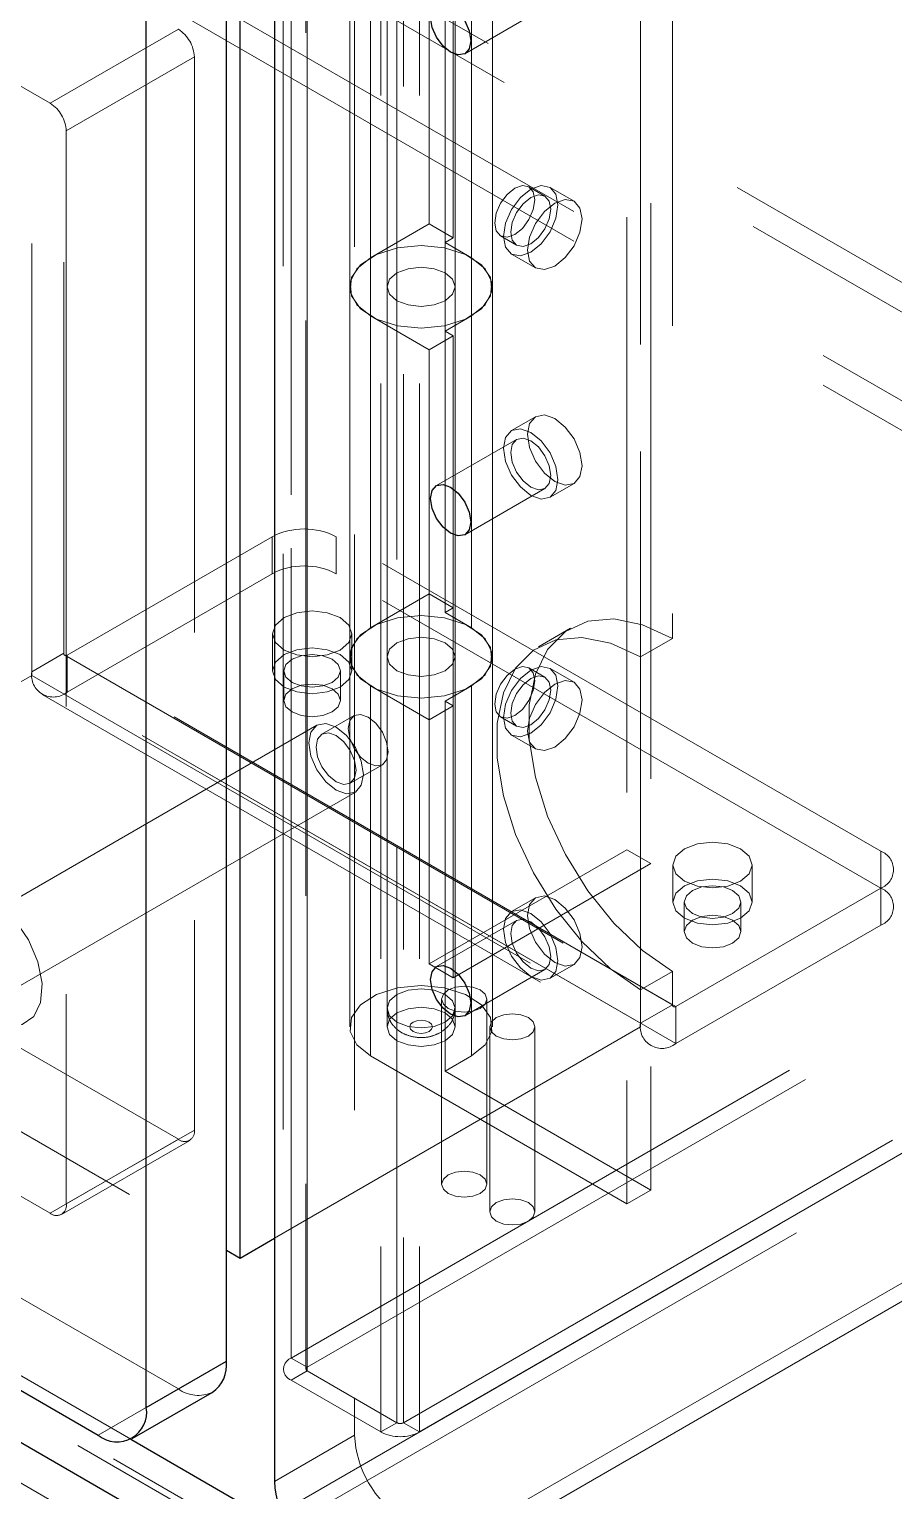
# Model space of a CAD drawing. Header units: millimetres. Extents: x 108 to 5832, y 144 to 4056.
# Drawn here: x 4662.2 to 4700.3, y 2980.5 to 3045.1 of the extents above; entities that cross this region are included whole.
import ezdxf

# ---------------------------------------------------------------- set-up
doc = ezdxf.new("R2010")
doc.units = ezdxf.units.MM
doc.header["$LTSCALE"] = 20
doc.linetypes.add('HIDDEN', pattern=[1.905, 1.27, -0.635])

msp = doc.modelspace()

# ---------------------------------------------------------------- linework, layer by layer
at = {"color": 1, "linetype": 'HIDDEN', "lineweight": 18}
for p, q in [((4363.463, 3228.55), (5280.156, 2699.354)), ((4364.17, 3226.835), (5280.156, 2698.048)), ((5280.156, 2694.128), (4364.17, 3222.916)), ((5280.156, 2692.822), (4363.463, 3222.018)), ((5214.254, 2665.065), (4302.793, 3191.24)), ((4302.935, 3191.485), (5214.395, 2665.31)), ((4673.742, 2986.403), (4673.742, 3108.884)), ((4674.39, 3108.395), (4674.39, 2985.913)), ((4674.449, 2985.995), (4674.449, 3108.476)), ((4674.449, 3108.313), (4674.449, 2985.832)), ((4678.408, 2983.546), (4678.408, 3106.027)), ((4678.691, 3106.027), (4678.691, 2983.546)), ((4677.701, 3105.619), (4677.701, 2983.138)), ((4679.398, 3105.619), (4679.398, 2983.138)), ((4676.535, 3098.944), (4676.535, 2982.995)), ((4673.742, 3098.346), (4673.742, 2985.424)), ((4673.39, 3098.094), (4673.39, 2985.913)), ((4491.245, 3084.082), (4666.663, 2982.815)), ((4496.222, 3084.638), (4668.756, 2985.036)), ((4677.969, 3081.858), (4677.969, 3001.837)), ((4680.969, 3001.837), (4680.969, 3081.858)), ((4668.756, 2976.87), (4496.222, 3076.472)), ((4689.616, 3075.47), (4689.616, 2993.815)), ((4688.555, 3074.857), (4688.555, 2993.203)), ((4662.286, 3073.687), (4662.286, 3016.529)), ((4663.701, 3072.87), (4663.701, 3017.509)), ((4662.286, 3072.054), (4662.286, 3016.692)), ((4689.156, 3001.017), (4689.156, 3058.175)), ((4690.571, 3057.358), (4690.571, 3018.164)), ((4689.156, 3056.542), (4689.156, 3017.348)), ((4641.886, 3054.031), (4663.1, 3041.785)), ((4676.319, 3050.013), (4676.319, 3033.682)), ((4677.969, 3050.013), (4677.969, 3033.682)), ((4680.969, 3033.682), (4680.969, 3050.013)), ((4682.619, 3033.682), (4682.619, 3050.013)), ((4677.242, 3032.396), (4677.242, 3048.727)), ((4681.697, 3048.727), (4681.697, 3032.396)), ((4680.53, 3031.722), (4680.53, 3048.053)), ((4680.883, 3047.849), (4680.883, 3035.845)), ((4679.823, 3047.237), (4679.823, 3036.458)), ((4681.402, 3043.971), (4684.938, 3046.012)), ((4663.1, 3041.785), (4668.756, 3045.051)), ((4669.464, 3043.826), (4663.807, 3040.56)), ((4669.464, 3043.826), (4669.464, 2996.466)), ((4663.807, 3040.56), (4663.807, 2993.201)), ((4684.938, 3037.683), (4684.231, 3038.091)), ((4686.223, 3037.46), (4685.163, 3038.072)), ((4679.823, 3036.458), (4677.242, 3034.968)), ((4679.823, 3036.458), (4680.883, 3035.845)), ((4680.883, 3035.845), (4680.53, 3035.641)), ((4682.981, 3035.926), (4683.688, 3035.518)), ((4680.53, 3035.641), (4681.696, 3034.968)), ((4683.463, 3035.128), (4684.523, 3034.516)), ((4677.242, 3034.968), (4677.242, 3018.637)), ((4681.696, 3018.637), (4681.696, 3034.968)), ((4676.319, 3033.682), (4676.319, 3017.351)), ((4677.969, 3033.682), (4677.969, 3017.351)), ((4680.969, 3017.351), (4680.969, 3033.682)), ((4682.619, 3017.351), (4682.619, 3033.682)), ((4679.823, 3030.906), (4677.242, 3032.396)), ((4680.53, 3031.722), (4681.697, 3032.396)), ((4679.823, 3030.906), (4680.883, 3031.518)), ((4680.883, 3031.518), (4680.53, 3031.722)), ((4680.53, 3031.722), (4680.53, 3019.31)), ((4680.883, 3015.188), (4680.883, 3031.518)), ((4679.823, 3014.575), (4679.823, 3030.906)), ((4684.524, 3027.949), (4683.463, 3027.337)), ((4683.688, 3026.947), (4680.152, 3024.906)), ((4681.402, 3022.741), (4684.938, 3024.782)), ((4685.163, 3024.392), (4686.223, 3025.004)), ((4663.842, 3017.427), (4672.893, 3022.652)), ((4672.893, 3022.652), (4672.893, 3021.019)), ((4699.763, 3008.773), (4675.721, 3022.652)), ((4675.721, 3021.019), (4675.721, 3022.652)), ((4663.842, 3015.794), (4672.893, 3021.019)), ((4699.763, 3007.14), (4675.721, 3021.019)), ((4677.242, 3018.637), (4679.823, 3020.127)), ((4679.823, 3020.127), (4680.883, 3019.515)), ((4680.53, 3019.31), (4680.883, 3019.515)), ((4680.53, 3019.31), (4681.696, 3018.637)), ((4672.911, 3018.366), (4672.911, 3016.733)), ((4676.411, 3016.733), (4676.411, 3018.366)), ((4686.071, 3018.61), (4684.657, 3017.794)), ((4673.742, 2986.403), (4728.33, 3017.917)), ((4689.156, 3017.348), (4690.571, 3018.164)), ((4663.701, 3017.509), (4662.286, 3016.692)), ((4690.571, 3001.997), (4663.701, 3017.509)), ((4663.742, 3017.417), (4690.612, 3001.905)), ((4690.712, 3001.915), (4663.842, 3017.427)), ((4663.842, 3015.794), (4663.842, 3017.427)), ((4674.449, 2985.995), (4729.037, 3017.508)), ((4676.319, 3017.351), (4676.319, 3001.02)), ((4677.969, 3017.351), (4677.969, 3001.02)), ((4680.969, 3001.02), (4680.969, 3017.351)), ((4682.619, 3001.02), (4682.619, 3017.351)), ((4644.609, 3006.324), (4662.286, 3016.529)), ((4689.156, 3001.181), (4662.286, 3016.692)), ((4662.286, 3016.529), (4689.156, 3001.017)), ((4673.411, 3016.733), (4673.411, 3015.426)), ((4675.911, 3015.426), (4675.911, 3016.733)), ((4684.938, 3016.453), (4684.231, 3016.861)), ((4686.223, 3016.23), (4685.163, 3016.842)), ((4690.712, 3000.282), (4663.842, 3015.794)), ((4677.242, 2999.734), (4677.242, 3016.065)), ((4677.242, 3016.065), (4679.823, 3014.575)), ((4681.697, 3016.065), (4680.53, 3015.392)), ((4681.697, 3016.065), (4681.697, 2999.734)), ((4662.742, 3015.685), (4689.612, 3000.173)), ((4733.28, 3015.059), (4678.691, 2983.546)), ((4679.823, 3014.575), (4680.883, 3015.188)), ((4680.53, 3015.392), (4680.883, 3015.188)), ((4680.53, 2999.061), (4680.53, 3015.392)), ((4680.883, 3015.188), (4680.883, 3003.184)), ((4676.511, 3014.755), (4675.096, 3013.938)), ((4733.987, 3014.651), (4679.398, 2983.138)), ((4679.823, 3014.575), (4679.823, 3003.796)), ((4682.981, 3014.696), (4683.688, 3014.288)), ((4674.871, 3014.328), (4659.598, 3005.511)), ((4683.463, 3013.898), (4684.523, 3013.286)), ((4676.346, 3011.773), (4677.761, 3012.59)), ((4661.298, 3002.566), (4676.571, 3011.383)), ((4728.33, 3011.384), (4673.742, 2979.871)), ((4729.037, 3010.976), (4674.449, 2979.463)), ((4679.823, 3003.796), (4688.555, 3008.837)), ((4688.555, 3008.837), (4689.616, 3008.225)), ((4699.763, 3008.773), (4699.763, 3007.14)), ((4668.756, 2996.058), (4647.543, 3008.304)), ((4678.691, 2977.014), (4733.28, 3008.527)), ((4679.398, 2976.605), (4733.987, 3008.119)), ((4680.883, 3003.184), (4689.616, 3008.225)), ((4690.588, 3008.161), (4690.588, 3006.528)), ((4694.088, 3006.528), (4694.088, 3008.161)), ((4684.524, 3006.719), (4683.463, 3006.107)), ((4690.712, 3001.915), (4699.763, 3007.14)), ((4699.763, 3005.507), (4699.763, 3007.14)), ((4644.609, 3006.324), (4670.878, 2991.159)), ((4691.088, 3006.528), (4691.088, 3005.221)), ((4693.588, 3005.221), (4693.588, 3006.528)), ((4683.688, 3005.717), (4680.152, 3003.676)), ((4690.712, 3000.282), (4699.763, 3005.507)), ((4663.1, 2992.793), (4641.886, 3005.039)), ((4680.883, 3003.184), (4679.823, 3003.796)), ((4681.402, 3001.511), (4684.938, 3003.552)), ((4685.163, 3003.162), (4686.223, 3003.774)), ((4690.571, 3003.467), (4689.156, 3002.65)), ((4690.571, 3003.467), (4690.571, 3001.997)), ((4680.378, 3002.242), (4680.378, 2994.076)), ((4682.378, 2994.076), (4682.378, 3002.242)), ((4689.156, 3002.65), (4689.156, 3001.181)), ((4689.156, 3001.181), (4690.571, 3001.997)), ((4690.712, 3001.915), (4690.712, 3000.282)), ((4672.999, 2991.69), (4689.156, 3001.017)), ((4682.5, 3001.017), (4682.5, 2992.852)), ((4684.5, 2992.852), (4684.5, 3001.017)), ((4688.555, 2993.203), (4677.242, 2999.734)), ((4680.53, 2999.061), (4681.697, 2999.734)), ((4689.616, 2993.815), (4680.53, 2999.061)), ((4663.807, 2993.201), (4669.464, 2996.466)), ((4668.756, 2996.058), (4663.1, 2992.793)), ((4663.599, 2992.743), (4669.256, 2996.009)), ((4688.555, 2993.203), (4689.616, 2993.815)), ((4674.449, 2985.995), (4673.742, 2986.403)), ((4674.449, 2985.832), (4673.742, 2985.424)), ((4673.742, 2985.424), (4677.701, 2983.138)), ((4674.449, 2985.832), (4678.408, 2983.546)), ((4668.756, 2985.036), (4665.221, 2982.995)), ((4678.408, 2983.546), (4677.701, 2983.138)), ((4678.691, 2983.546), (4679.398, 2983.138)), ((4676.535, 2982.995), (4672.999, 2980.954))]:
    msp.add_line(p, q, dxfattribs=at)
at = {"color": 7, "linetype": 'Continuous', "lineweight": 25}
for p, q in [((4300.955, 3190.995), (5213.123, 2664.412)), ((4670.878, 2986.261), (4670.878, 3102.21)), ((4667.342, 2984.22), (4667.342, 3100.169)), ((4672.999, 3096.903), (4672.999, 2980.954)), ((4492.687, 3082.597), (4665.221, 2982.995)), ((4671.479, 2990.812), (4671.479, 3047.97)), ((4671.479, 2990.812), (4672.999, 2991.69)), ((4670.878, 2991.159), (4671.479, 2990.812)), ((4667.342, 2984.22), (4670.878, 2986.261)), ((4666.721, 2982.846), (4670.256, 2984.887))]:
    msp.add_line(p, q, dxfattribs=at)
at = {"color": 8, "linetype": 'Continuous', "lineweight": 25}
msp.add_line((4666.663, 2982.815), (4673.678, 2978.766), dxfattribs=at)
at = {"color": 7, "linetype": 'Continuous', "lineweight": 25, "flags": 128}
for points in [[(4679.893, 3045.564), (4679.961, 3045.915), (4680.152, 3046.136), (4680.439, 3046.192), (4680.777, 3046.074), (4681.115, 3045.801), (4681.402, 3045.414), (4681.594, 3044.973), (4681.661, 3044.543), (4681.594, 3044.191), (4681.402, 3043.971), (4681.115, 3043.915), (4680.777, 3044.033), (4680.439, 3044.306), (4680.152, 3044.693), (4679.961, 3045.134), (4679.893, 3045.564)], [(4679.893, 3024.334), (4679.961, 3024.685), (4680.152, 3024.906), (4680.439, 3024.962), (4680.777, 3024.844), (4681.115, 3024.571), (4681.402, 3024.184), (4681.594, 3023.743), (4681.661, 3023.313), (4681.594, 3022.961), (4681.402, 3022.741), (4681.115, 3022.685), (4680.777, 3022.803), (4680.439, 3023.076), (4680.152, 3023.462), (4679.961, 3023.904), (4679.893, 3024.334)], [(4679.893, 3003.104), (4679.961, 3003.455), (4680.152, 3003.676), (4680.439, 3003.732), (4680.777, 3003.614), (4681.115, 3003.341), (4681.402, 3002.954), (4681.594, 3002.512), (4681.661, 3002.083), (4681.594, 3001.731), (4681.402, 3001.511), (4681.115, 3001.455), (4680.777, 3001.573), (4680.439, 3001.846), (4680.152, 3002.232), (4679.961, 3002.674), (4679.893, 3003.104)]]:
    msp.add_lwpolyline(points, dxfattribs=at)
at = {"color": 1, "linetype": 'HIDDEN', "lineweight": 18, "flags": 128}
for points in [[(4683.606, 3038.029), (4683.267, 3037.756), (4682.981, 3037.369), (4682.789, 3036.928), (4682.722, 3036.498), (4682.789, 3036.146), (4682.981, 3035.926), (4683.267, 3035.87), (4683.606, 3035.988), (4683.944, 3036.261), (4684.231, 3036.647), (4684.422, 3037.089), (4684.49, 3037.519), (4684.422, 3037.87), (4684.231, 3038.091), (4683.944, 3038.147), (4683.606, 3038.029)], [(4683.111, 3035.906), (4683.202, 3036.49), (4683.463, 3037.091), (4683.853, 3037.617), (4684.313, 3037.988), (4684.773, 3038.148), (4685.163, 3038.072), (4685.423, 3037.773), (4685.515, 3037.294), (4685.423, 3036.71), (4685.163, 3036.109), (4684.773, 3035.583), (4684.313, 3035.212), (4683.853, 3035.052), (4683.463, 3035.128), (4683.202, 3035.428), (4683.111, 3035.906)], [(4684.313, 3037.621), (4683.974, 3037.348), (4683.688, 3036.961), (4683.496, 3036.519), (4683.429, 3036.09), (4683.496, 3035.738), (4683.688, 3035.518), (4683.974, 3035.462), (4684.313, 3035.58), (4684.651, 3035.852), (4684.938, 3036.239), (4685.129, 3036.681), (4685.197, 3037.11), (4685.129, 3037.462), (4684.938, 3037.683), (4684.651, 3037.738), (4684.313, 3037.621)], [(4684.171, 3035.294), (4684.263, 3035.878), (4684.523, 3036.479), (4684.913, 3037.005), (4685.373, 3037.376), (4685.833, 3037.536), (4686.223, 3037.46), (4686.484, 3037.16), (4686.575, 3036.682), (4686.484, 3036.098), (4686.223, 3035.497), (4685.833, 3034.971), (4685.373, 3034.6), (4684.913, 3034.44), (4684.523, 3034.516), (4684.263, 3034.816), (4684.171, 3035.294)], [(4681.697, 3032.396), (4682.307, 3032.893), (4682.599, 3033.478), (4682.54, 3034.087), (4682.136, 3034.649), (4681.433, 3035.104), (4680.509, 3035.398), (4679.469, 3035.5), (4678.429, 3035.398), (4677.505, 3035.104), (4676.802, 3034.649), (4676.398, 3034.087), (4676.339, 3033.478), (4676.631, 3032.893), (4677.242, 3032.396)], [(4681.696, 3034.968), (4682.307, 3034.471), (4682.599, 3033.885), (4682.54, 3033.277), (4682.136, 3032.714), (4681.433, 3032.26), (4680.509, 3031.965), (4679.469, 3031.863), (4678.429, 3031.965), (4677.505, 3032.26), (4676.802, 3032.714), (4676.398, 3033.277), (4676.339, 3033.885), (4676.631, 3034.471), (4677.242, 3034.968)], [(4678.408, 3034.294), (4678.895, 3034.482), (4679.469, 3034.548), (4680.043, 3034.482), (4680.53, 3034.294), (4680.855, 3034.013), (4680.969, 3033.682), (4680.855, 3033.35), (4680.53, 3033.07), (4680.043, 3032.882), (4679.469, 3032.816), (4678.895, 3032.882), (4678.408, 3033.07), (4678.083, 3033.351), (4677.969, 3033.682), (4678.083, 3034.013), (4678.408, 3034.294)], [(4680.53, 3034.294), (4680.043, 3034.482), (4679.469, 3034.548), (4678.895, 3034.482), (4678.408, 3034.294), (4678.083, 3034.013), (4677.969, 3033.682), (4678.083, 3033.351), (4678.408, 3033.07), (4678.895, 3032.882), (4679.469, 3032.816), (4680.043, 3032.882), (4680.53, 3033.07), (4680.855, 3033.35), (4680.969, 3033.682), (4680.855, 3034.013), (4680.53, 3034.294)], [(4686.575, 3025.783), (4686.484, 3026.367), (4686.223, 3026.968), (4685.833, 3027.494), (4685.373, 3027.865), (4684.913, 3028.025), (4684.523, 3027.949), (4684.263, 3027.649), (4684.171, 3027.171), (4684.263, 3026.587), (4684.523, 3025.986), (4684.913, 3025.46), (4685.373, 3025.089), (4685.833, 3024.929), (4686.223, 3025.005), (4686.484, 3025.304), (4686.575, 3025.783)], [(4685.515, 3025.17), (4685.423, 3025.754), (4685.163, 3026.355), (4684.773, 3026.881), (4684.313, 3027.252), (4683.853, 3027.412), (4683.463, 3027.337), (4683.202, 3027.037), (4683.111, 3026.558), (4683.202, 3025.974), (4683.463, 3025.374), (4683.853, 3024.847), (4684.313, 3024.476), (4684.773, 3024.316), (4685.163, 3024.392), (4685.423, 3024.692), (4685.515, 3025.17)], [(4683.429, 3026.375), (4683.496, 3026.726), (4683.688, 3026.947), (4683.975, 3027.003), (4684.313, 3026.885), (4684.651, 3026.612), (4684.938, 3026.225), (4685.129, 3025.784), (4685.197, 3025.354), (4685.129, 3025.002), (4684.938, 3024.782), (4684.651, 3024.726), (4684.313, 3024.844), (4683.975, 3025.117), (4683.688, 3025.503), (4683.496, 3025.945), (4683.429, 3026.375)], [(4675.898, 3017.652), (4676.278, 3017.979), (4676.411, 3018.366), (4676.278, 3018.753), (4675.898, 3019.08), (4675.33, 3019.299), (4674.661, 3019.376), (4673.991, 3019.299), (4673.423, 3019.08), (4673.044, 3018.752), (4672.911, 3018.366), (4673.044, 3017.979), (4673.423, 3017.652), (4673.991, 3017.433), (4674.661, 3017.356), (4675.33, 3017.433), (4675.898, 3017.652)], [(4677.242, 3016.065), (4676.631, 3016.562), (4676.339, 3017.147), (4676.398, 3017.756), (4676.802, 3018.319), (4677.505, 3018.773), (4678.429, 3019.068), (4679.469, 3019.17), (4680.509, 3019.068), (4681.433, 3018.773), (4682.136, 3018.319), (4682.54, 3017.756), (4682.599, 3017.147), (4682.307, 3016.562), (4681.697, 3016.065)], [(4690.571, 3003.467), (4689.248, 3004.391), (4687.982, 3005.596), (4686.83, 3007.03), (4685.841, 3008.628), (4685.059, 3010.323), (4684.518, 3012.039), (4684.242, 3013.701), (4684.242, 3015.237), (4684.518, 3016.581), (4685.059, 3017.672), (4685.841, 3018.463), (4686.83, 3018.92), (4687.982, 3019.023), (4689.248, 3018.768), (4690.571, 3018.164)], [(4677.242, 3018.637), (4676.631, 3018.14), (4676.339, 3017.555), (4676.398, 3016.946), (4676.802, 3016.384), (4677.505, 3015.929), (4678.429, 3015.635), (4679.469, 3015.533), (4680.509, 3015.635), (4681.433, 3015.929), (4682.136, 3016.384), (4682.54, 3016.946), (4682.599, 3017.555), (4682.307, 3018.14), (4681.696, 3018.637)], [(4675.898, 3016.018), (4676.278, 3016.346), (4676.411, 3016.733), (4676.278, 3017.119), (4675.898, 3017.447), (4675.33, 3017.666), (4674.661, 3017.743), (4673.991, 3017.666), (4673.423, 3017.447), (4673.044, 3017.119), (4672.911, 3016.733), (4673.044, 3016.346), (4673.423, 3016.018), (4673.991, 3015.799), (4674.661, 3015.723), (4675.33, 3015.799), (4675.898, 3016.018)], [(4678.408, 3017.963), (4678.083, 3017.682), (4677.969, 3017.351), (4678.083, 3017.02), (4678.408, 3016.739), (4678.895, 3016.551), (4679.469, 3016.485), (4680.043, 3016.551), (4680.53, 3016.739), (4680.855, 3017.02), (4680.969, 3017.351), (4680.855, 3017.682), (4680.53, 3017.963), (4680.043, 3018.151), (4679.469, 3018.217), (4678.895, 3018.151), (4678.408, 3017.963)], [(4680.53, 3017.963), (4680.855, 3017.682), (4680.969, 3017.351), (4680.855, 3017.02), (4680.53, 3016.739), (4680.043, 3016.551), (4679.469, 3016.485), (4678.895, 3016.551), (4678.408, 3016.739), (4678.083, 3017.02), (4677.969, 3017.351), (4678.083, 3017.682), (4678.408, 3017.963), (4678.895, 3018.151), (4679.469, 3018.217), (4680.043, 3018.151), (4680.53, 3017.963)], [(4689.156, 3017.348), (4687.833, 3017.951), (4686.568, 3018.207), (4685.416, 3018.104), (4684.427, 3017.647), (4683.645, 3016.855), (4683.104, 3015.764), (4682.827, 3014.421), (4682.827, 3012.885), (4683.104, 3011.222), (4683.645, 3009.506), (4684.427, 3007.812), (4685.416, 3006.213), (4686.568, 3004.78), (4687.833, 3003.575), (4689.156, 3002.65)], [(4673.777, 3017.243), (4673.506, 3017.009), (4673.411, 3016.733), (4673.506, 3016.457), (4673.777, 3016.223), (4674.182, 3016.066), (4674.661, 3016.011), (4675.139, 3016.066), (4675.545, 3016.223), (4675.816, 3016.457), (4675.911, 3016.733), (4675.816, 3017.009), (4675.545, 3017.243), (4675.139, 3017.399), (4674.661, 3017.454), (4674.182, 3017.4), (4673.777, 3017.243)], [(4683.606, 3016.799), (4683.267, 3016.526), (4682.981, 3016.139), (4682.789, 3015.697), (4682.722, 3015.268), (4682.789, 3014.916), (4682.981, 3014.696), (4683.267, 3014.64), (4683.606, 3014.758), (4683.944, 3015.031), (4684.231, 3015.417), (4684.422, 3015.859), (4684.49, 3016.289), (4684.422, 3016.64), (4684.231, 3016.861), (4683.944, 3016.917), (4683.606, 3016.799)], [(4683.111, 3014.676), (4683.202, 3015.26), (4683.463, 3015.861), (4683.853, 3016.387), (4684.313, 3016.758), (4684.773, 3016.918), (4685.163, 3016.842), (4685.423, 3016.542), (4685.515, 3016.064), (4685.423, 3015.48), (4685.163, 3014.879), (4684.773, 3014.353), (4684.313, 3013.982), (4683.853, 3013.822), (4683.463, 3013.898), (4683.202, 3014.198), (4683.111, 3014.676)], [(4684.313, 3016.391), (4683.974, 3016.118), (4683.688, 3015.731), (4683.496, 3015.289), (4683.429, 3014.86), (4683.496, 3014.508), (4683.688, 3014.288), (4683.974, 3014.232), (4684.313, 3014.349), (4684.651, 3014.622), (4684.938, 3015.009), (4685.129, 3015.451), (4685.197, 3015.88), (4685.129, 3016.232), (4684.938, 3016.453), (4684.651, 3016.508), (4684.313, 3016.391)], [(4673.777, 3015.937), (4673.506, 3015.702), (4673.411, 3015.426), (4673.506, 3015.15), (4673.777, 3014.916), (4674.182, 3014.76), (4674.661, 3014.705), (4675.139, 3014.76), (4675.545, 3014.916), (4675.816, 3015.15), (4675.911, 3015.426), (4675.816, 3015.702), (4675.545, 3015.937), (4675.139, 3016.093), (4674.661, 3016.148), (4674.182, 3016.093), (4673.777, 3015.937)], [(4684.171, 3014.064), (4684.263, 3014.648), (4684.523, 3015.249), (4684.913, 3015.775), (4685.373, 3016.146), (4685.833, 3016.306), (4686.223, 3016.23), (4686.484, 3015.93), (4686.575, 3015.452), (4686.484, 3014.868), (4686.223, 3014.267), (4685.833, 3013.741), (4685.373, 3013.37), (4684.913, 3013.21), (4684.523, 3013.286), (4684.263, 3013.585), (4684.171, 3014.064)], [(4675.721, 3011.468), (4676.181, 3011.308), (4676.571, 3011.384), (4676.832, 3011.683), (4676.924, 3012.162), (4676.832, 3012.746), (4676.571, 3013.347), (4676.181, 3013.873), (4675.721, 3014.244), (4675.261, 3014.404), (4674.871, 3014.328), (4674.611, 3014.028), (4674.519, 3013.55), (4674.611, 3012.966), (4674.871, 3012.365), (4675.261, 3011.839), (4675.721, 3011.468)], [(4676.252, 3014.182), (4676.319, 3014.534), (4676.511, 3014.755), (4676.797, 3014.81), (4677.136, 3014.693), (4677.474, 3014.42), (4677.761, 3014.033), (4677.952, 3013.591), (4678.02, 3013.162), (4677.952, 3012.81), (4677.761, 3012.59), (4677.474, 3012.534), (4677.136, 3012.652), (4676.797, 3012.924), (4676.511, 3013.311), (4676.319, 3013.753), (4676.252, 3014.182)], [(4676.605, 3012.346), (4676.538, 3012.775), (4676.346, 3013.217), (4676.06, 3013.603), (4675.721, 3013.876), (4675.383, 3013.994), (4675.096, 3013.938), (4674.905, 3013.718), (4674.838, 3013.366), (4674.905, 3012.937), (4675.096, 3012.495), (4675.383, 3012.108), (4675.721, 3011.835), (4676.06, 3011.717), (4676.346, 3011.773), (4676.538, 3011.994), (4676.605, 3012.346)], [(4693.576, 3007.446), (4693.955, 3007.774), (4694.088, 3008.161), (4693.955, 3008.547), (4693.576, 3008.875), (4693.008, 3009.094), (4692.338, 3009.171), (4691.669, 3009.094), (4691.101, 3008.875), (4690.722, 3008.547), (4690.588, 3008.161), (4690.722, 3007.774), (4691.101, 3007.446), (4691.669, 3007.227), (4692.338, 3007.151), (4693.008, 3007.227), (4693.576, 3007.446)], [(4693.576, 3005.813), (4693.955, 3006.141), (4694.088, 3006.528), (4693.955, 3006.914), (4693.576, 3007.242), (4693.008, 3007.461), (4692.338, 3007.538), (4691.669, 3007.461), (4691.101, 3007.242), (4690.722, 3006.914), (4690.588, 3006.528), (4690.722, 3006.141), (4691.101, 3005.813), (4691.669, 3005.594), (4692.338, 3005.517), (4693.008, 3005.594), (4693.576, 3005.813)], [(4660.448, 3001.385), (4661.194, 3001.098), (4661.859, 3001.13), (4662.372, 3001.476), (4662.676, 3002.101), (4662.738, 3002.936), (4662.552, 3003.89), (4662.139, 3004.86), (4661.542, 3005.741), (4660.826, 3006.438), (4660.07, 3006.874), (4659.354, 3007.004), (4658.757, 3006.812), (4658.343, 3006.319), (4658.158, 3005.58), (4658.22, 3004.673), (4658.524, 3003.698), (4659.036, 3002.759), (4659.702, 3001.959), (4660.448, 3001.385)], [(4686.575, 3004.553), (4686.484, 3005.137), (4686.223, 3005.737), (4685.833, 3006.264), (4685.373, 3006.635), (4684.913, 3006.795), (4684.523, 3006.719), (4684.263, 3006.419), (4684.171, 3005.941), (4684.263, 3005.357), (4684.523, 3004.756), (4684.913, 3004.23), (4685.373, 3003.859), (4685.833, 3003.699), (4686.223, 3003.774), (4686.484, 3004.074), (4686.575, 3004.553)], [(4691.455, 3007.038), (4691.184, 3006.804), (4691.088, 3006.528), (4691.184, 3006.252), (4691.455, 3006.017), (4691.86, 3005.861), (4692.338, 3005.806), (4692.817, 3005.861), (4693.222, 3006.017), (4693.493, 3006.252), (4693.588, 3006.528), (4693.493, 3006.804), (4693.222, 3007.038), (4692.817, 3007.194), (4692.338, 3007.249), (4691.86, 3007.194), (4691.455, 3007.038)], [(4685.515, 3003.94), (4685.423, 3004.524), (4685.163, 3005.125), (4684.773, 3005.651), (4684.313, 3006.022), (4683.853, 3006.182), (4683.463, 3006.107), (4683.202, 3005.807), (4683.111, 3005.328), (4683.202, 3004.744), (4683.463, 3004.143), (4683.853, 3003.617), (4684.313, 3003.246), (4684.773, 3003.086), (4685.163, 3003.162), (4685.423, 3003.462), (4685.515, 3003.94)], [(4683.429, 3005.145), (4683.496, 3005.496), (4683.688, 3005.717), (4683.975, 3005.773), (4684.313, 3005.655), (4684.651, 3005.382), (4684.938, 3004.995), (4685.129, 3004.553), (4685.197, 3004.124), (4685.129, 3003.772), (4684.938, 3003.552), (4684.651, 3003.496), (4684.313, 3003.614), (4683.975, 3003.887), (4683.688, 3004.273), (4683.496, 3004.715), (4683.429, 3005.145)], [(4691.455, 3005.731), (4691.184, 3005.497), (4691.088, 3005.221), (4691.184, 3004.945), (4691.455, 3004.711), (4691.86, 3004.555), (4692.338, 3004.5), (4692.817, 3004.555), (4693.222, 3004.711), (4693.493, 3004.945), (4693.588, 3005.221), (4693.493, 3005.497), (4693.222, 3005.731), (4692.817, 3005.888), (4692.338, 3005.943), (4691.86, 3005.888), (4691.455, 3005.731)], [(4681.697, 2999.734), (4682.307, 3000.231), (4682.599, 3000.817), (4682.54, 3001.425), (4682.136, 3001.988), (4681.433, 3002.442), (4680.509, 3002.737), (4679.469, 3002.839), (4678.429, 3002.737), (4677.505, 3002.442), (4676.802, 3001.988), (4676.398, 3001.425), (4676.339, 3000.817), (4676.631, 3000.231), (4677.242, 2999.734)], [(4680.671, 3001.834), (4680.454, 3002.021), (4680.378, 3002.242), (4680.454, 3002.463), (4680.671, 3002.65), (4680.996, 3002.775), (4681.378, 3002.819), (4681.761, 3002.775), (4682.085, 3002.65), (4682.302, 3002.463), (4682.378, 3002.242), (4682.302, 3002.021), (4682.085, 3001.834), (4681.761, 3001.709), (4681.378, 3001.665), (4680.996, 3001.709), (4680.671, 3001.834)], [(4680.53, 3002.449), (4680.043, 3002.637), (4679.469, 3002.703), (4678.895, 3002.637), (4678.408, 3002.449), (4678.083, 3002.168), (4677.969, 3001.837), (4678.083, 3001.505), (4678.408, 3001.224), (4678.895, 3001.037), (4679.469, 3000.971), (4680.043, 3001.037), (4680.53, 3001.224), (4680.855, 3001.505), (4680.969, 3001.837), (4680.855, 3002.168), (4680.53, 3002.449)], [(4678.408, 3001.633), (4678.895, 3001.82), (4679.469, 3001.886), (4680.043, 3001.82), (4680.53, 3001.633), (4680.855, 3001.352), (4680.969, 3001.02), (4680.855, 3000.689), (4680.53, 3000.408), (4680.043, 3000.22), (4679.469, 3000.154), (4678.895, 3000.22), (4678.408, 3000.408), (4678.083, 3000.689), (4677.969, 3001.02), (4678.083, 3001.352), (4678.408, 3001.633)], [(4682.792, 3000.609), (4682.576, 3000.796), (4682.5, 3001.017), (4682.576, 3001.238), (4682.792, 3001.425), (4683.117, 3001.551), (4683.5, 3001.595), (4683.882, 3001.551), (4684.207, 3001.425), (4684.423, 3001.238), (4684.5, 3001.017), (4684.423, 3000.796), (4684.207, 3000.609), (4683.882, 3000.484), (4683.5, 3000.44), (4683.117, 3000.484), (4682.792, 3000.609)], [(4679.823, 3000.816), (4679.931, 3000.91), (4679.969, 3001.02), (4679.931, 3001.131), (4679.823, 3001.224), (4679.66, 3001.287), (4679.469, 3001.309), (4679.278, 3001.287), (4679.116, 3001.224), (4679.007, 3001.131), (4678.969, 3001.02), (4679.007, 3000.91), (4679.115, 3000.816), (4679.278, 3000.754), (4679.469, 3000.732), (4679.66, 3000.754), (4679.823, 3000.816)], [(4682.085, 2994.485), (4682.302, 2994.297), (4682.378, 2994.076), (4682.302, 2993.856), (4682.085, 2993.668), (4681.761, 2993.543), (4681.378, 2993.499), (4680.996, 2993.543), (4680.671, 2993.668), (4680.454, 2993.856), (4680.378, 2994.076), (4680.454, 2994.297), (4680.671, 2994.485), (4680.996, 2994.61), (4681.378, 2994.654), (4681.761, 2994.61), (4682.085, 2994.485)], [(4684.207, 2993.26), (4684.423, 2993.073), (4684.5, 2992.852), (4684.423, 2992.631), (4684.207, 2992.444), (4683.882, 2992.318), (4683.5, 2992.275), (4683.117, 2992.318), (4682.792, 2992.444), (4682.576, 2992.631), (4682.5, 2992.852), (4682.576, 2993.073), (4682.792, 2993.26), (4683.117, 2993.385), (4683.5, 2993.429), (4683.882, 2993.385), (4684.207, 2993.26)]]:
    msp.add_lwpolyline(points, dxfattribs=at)
at = {"color": 1, "linetype": 'HIDDEN', "lineweight": 18}
for centre, radius, start, end in [((4667.928, 3043.756), 1.537, 2.60194, 57.39806), ((4662.272, 3040.49), 1.537, 2.60194, 57.39806), ((4674.307, 3019.923), 3.074, 62.60863, 117.38989), ((4674.307, 3018.29), 3.074, 62.60863, 117.38989), ((4663.787, 3017.495), 0.0874, 170.78531, 309.18915), ((4663.235, 3016.538), 0.961, 170.78256, 309.20668), ((4699.453, 3007.957), 0.873, 290.77977, 69.21875), ((4699.453, 3006.324), 0.873, 290.77977, 69.21875), ((4690.657, 3001.983), 0.0874, 170.78531, 309.18915), ((4690.105, 3001.027), 0.961, 170.78256, 309.20668), ((4669.032, 2996.397), 0.437, 230.78798, 9.21094), ((4663.376, 2993.131), 0.437, 230.78798, 9.21094), ((4673.927, 2985.913), 0.524, 110.77899, 249.21608), ((4674.48, 2985.913), 0.0873, 110.81154, 249.20325), ((4669.635, 2986.262), 1.509, 234.38155, 294.31043), ((4678.55, 2983.819), 0.308, 242.6188, 297.37627), ((4681.14, 2983.205), 4.611, 182.60681, 237.39319), ((4678.55, 2984.775), 1.844, 242.60934, 297.3923)]:
    msp.add_arc(centre, radius, start, end, dxfattribs=at)
at = {"color": 7, "linetype": 'Continuous', "lineweight": 25}
for centre, radius, start, end in [((4669.45, 2986.079), 1.439, 304.06163, 7.25196), ((4666.049, 2984.01), 1.31, 230.79908, 9.21168), ((4677.605, 2981.164), 4.611, 182.60681, 237.39319)]:
    msp.add_arc(centre, radius, start, end, dxfattribs=at)
at = {"color": 1, "linetype": 'HIDDEN', "lineweight": 18}
for points, knots in [([(4677.985, 3001.838), (4677.99, 3001.715), (4678, 3001.454), (4678.198, 3001.107), (4678.49, 3000.823), (4678.883, 3000.622), (4679.384, 3000.525), (4679.901, 3000.567), (4680.198, 3000.708), (4680.323, 3000.767)], [0, 0, 0, 0, 0.119317, 0.251706, 0.379145, 0.517046, 0.679488, 0.865793, 1, 1, 1, 1]), ([(4680.323, 3000.767), (4680.47, 3000.875), (4680.734, 3001.07), (4680.944, 3001.474), (4680.951, 3001.728), (4680.954, 3001.836)], [0, 0, 0, 0, 0.419629, 0.753054, 1, 1, 1, 1])]:
    msp.add_open_spline(points, degree=3, knots=knots, dxfattribs=at)

doc.saveas('drawing.dxf')
